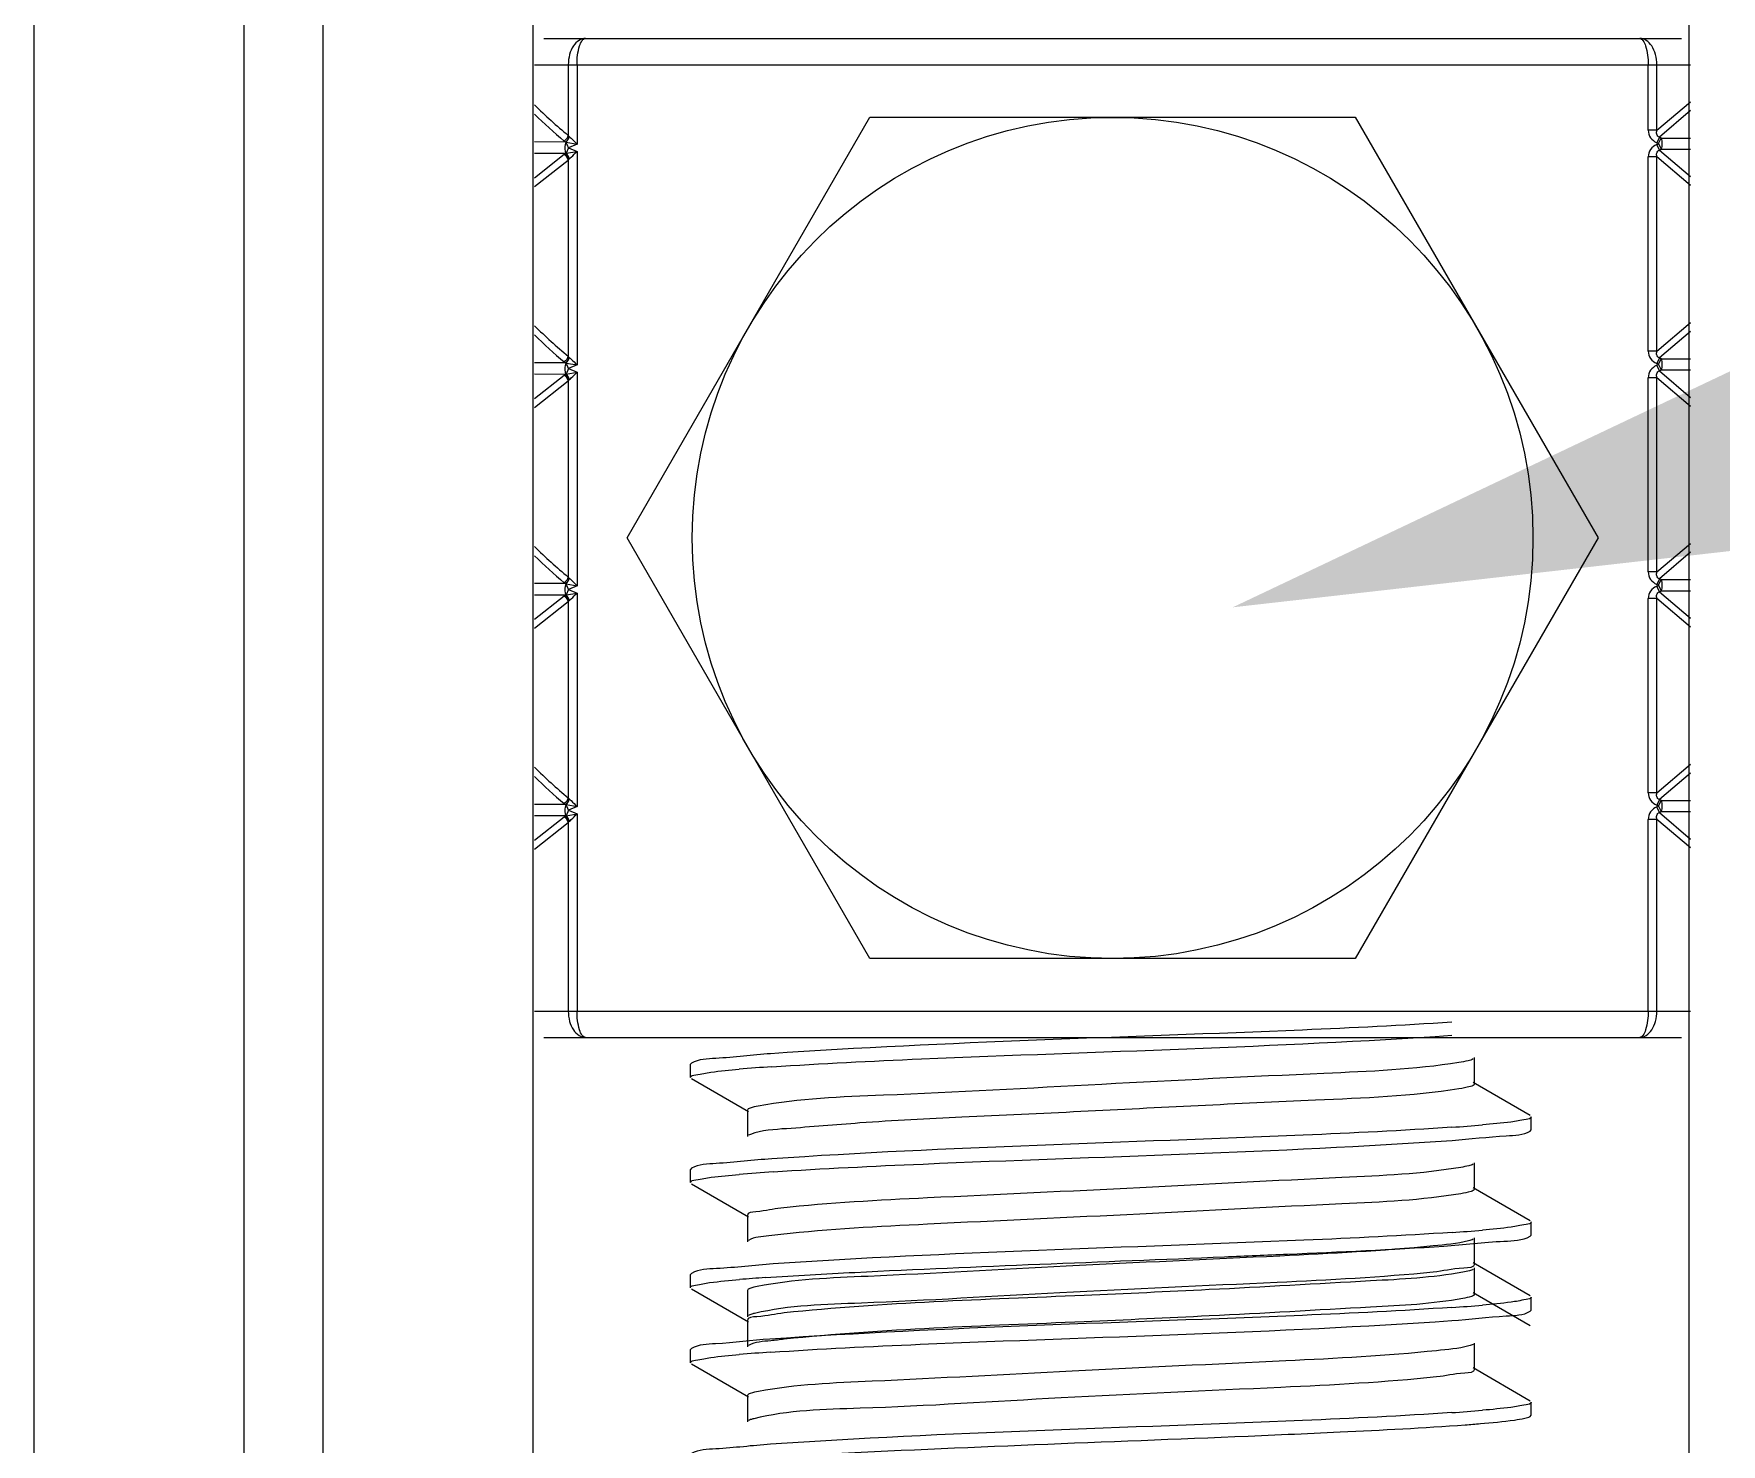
# Model space of a CAD drawing. Extents: x 4995099 to 5303443, y 4627657 to 4889583.
# Drawn here: x 5045631.6 to 5046109.6, y 4734473.8 to 4734873.1 of the extents above; entities that cross this region are included whole.
import ezdxf

# ---------------------------------------------------------------- set-up
doc = ezdxf.new("R2010")
doc.units = 0
doc.header["$LTSCALE"] = 1000
doc.header["$MEASUREMENT"] = 0
doc.layers.get('0').update_dxf_attribs({"color": 4, "linetype": 'CONTINUOUS'})

msp = doc.modelspace()

# ---------------------------------------------------------------- linework, layer by layer
at = {"linetype": 'Continuous'}
for p, q in [((5045631.61, 4737945.93), (5045631.61, 4732019.65)), ((5045691.14, 4737945.93), (5045691.14, 4732019.65)), ((5045713.46, 4737945.93), (5045713.46, 4732019.65)), ((5045773, 4737945.93), (5045773, 4732019.65)), ((5046100.42, 4737945.93), (5046100.42, 4732019.65)), ((5045776.08, 4734871.75), (5046098.28, 4734871.75)), ((5045773.47, 4734864.31), (5046100.89, 4734864.31)), ((5045783, 4734864.31), (5045783, 4734844.31)), ((5045785.48, 4734864.31), (5045785.48, 4734841.86)), ((5046088.88, 4734845.75), (5046088.88, 4734864.31)), ((5046091.36, 4734845.75), (5046091.36, 4734864.31)), ((5046091.36, 4734845.75), (5046100.89, 4734853.85)), ((5046100.89, 4734851.32), (5046092.05, 4734843.81)), ((5045799.7, 4734730.36), (5045868.44, 4734849.43)), ((5045868.44, 4734849.43), (5046005.92, 4734849.43)), ((5046005.92, 4734849.43), (5046074.67, 4734730.36)), ((5046091.36, 4734845.75), (5046088.88, 4734845.75)), ((5045782.22, 4734842.44), (5045773.47, 4734842.45)), ((5045782.37, 4734842.41), (5045782.22, 4734842.44)), ((5045782.41, 4734842.39), (5045785.48, 4734841.86)), ((5045783.21, 4734844.07), (5045783, 4734844.31)), ((5045785.48, 4734841.86), (5045783.1, 4734840.82)), ((5045783.3, 4734843.98), (5045783.21, 4734844.07)), ((5046092.05, 4734843.81), (5046091.3, 4734842.23)), ((5046091.83, 4734841.99), (5046091.3, 4734842.23)), ((5046091.3, 4734841.74), (5046091.83, 4734841.99)), ((5046092.05, 4734840.16), (5046091.3, 4734841.74)), ((5046091.83, 4734841.99), (5046092.57, 4734843.57)), ((5046091.83, 4734841.99), (5046092.57, 4734840.41)), ((5046092.57, 4734843.57), (5046092.05, 4734843.81)), ((5046092.57, 4734843.57), (5046100.89, 4734843.57)), ((5045782.17, 4734839.18), (5045773.47, 4734839.21)), ((5045773.47, 4734832.34), (5045781.86, 4734838.97)), ((5045773.47, 4734829.8), (5045783, 4734837.34)), ((5045782.17, 4734839.18), (5045782.36, 4734839.23)), ((5045782.36, 4734839.23), (5045782.42, 4734839.25)), ((5045783.1, 4734840.82), (5045782.42, 4734839.25)), ((5045782.42, 4734839.25), (5045785.48, 4734839.78)), ((5045783, 4734837.34), (5045783.18, 4734837.54)), ((5045783, 4734837.34), (5045783, 4734781.8)), ((5045783.1, 4734840.82), (5045785.48, 4734839.78)), ((5045783.18, 4734837.54), (5045783.28, 4734837.63)), ((5045783.28, 4734837.63), (5045783.34, 4734837.69)), ((5045785.48, 4734839.78), (5045785.48, 4734779.35)), ((5046091.36, 4734838.22), (5046088.88, 4734838.22)), ((5046088.88, 4734783.24), (5046088.88, 4734838.22)), ((5046091.36, 4734783.24), (5046091.36, 4734838.22)), ((5046100.89, 4734830.12), (5046091.36, 4734838.22)), ((5046092.05, 4734840.16), (5046092.57, 4734840.41)), ((5046092.05, 4734840.16), (5046100.89, 4734832.65)), ((5046092.57, 4734840.41), (5046100.89, 4734840.41)), ((5046091.36, 4734783.24), (5046100.89, 4734791.34)), ((5046100.89, 4734788.82), (5046092.05, 4734781.31)), ((5045782.22, 4734779.94), (5045773.47, 4734779.94)), ((5045782.37, 4734779.9), (5045782.22, 4734779.94)), ((5045782.41, 4734779.88), (5045785.48, 4734779.35)), ((5045783.21, 4734781.56), (5045783, 4734781.8)), ((5045785.48, 4734779.35), (5045783.1, 4734778.31)), ((5045783.3, 4734781.48), (5045783.21, 4734781.56)), ((5046091.36, 4734783.24), (5046088.88, 4734783.24)), ((5046092.05, 4734781.31), (5046091.3, 4734779.73)), ((5046091.83, 4734779.48), (5046091.3, 4734779.73)), ((5046091.3, 4734779.23), (5046091.83, 4734779.48)), ((5046092.05, 4734777.65), (5046091.3, 4734779.23)), ((5046091.83, 4734779.48), (5046092.57, 4734781.06)), ((5046091.83, 4734779.48), (5046092.57, 4734777.9)), ((5046092.57, 4734781.06), (5046092.05, 4734781.31)), ((5046092.57, 4734781.06), (5046100.89, 4734781.06)), ((5045782.17, 4734776.67), (5045773.47, 4734776.7)), ((5045773.47, 4734769.83), (5045781.86, 4734776.47)), ((5045773.47, 4734767.29), (5045783, 4734774.83)), ((5045782.17, 4734776.67), (5045782.36, 4734776.72)), ((5045782.36, 4734776.72), (5045782.42, 4734776.75)), ((5045783.1, 4734778.31), (5045782.42, 4734776.75)), ((5045782.42, 4734776.75), (5045785.48, 4734777.27)), ((5045783, 4734774.83), (5045783.18, 4734775.03)), ((5045783, 4734774.83), (5045783, 4734719.29)), ((5045783.1, 4734778.31), (5045785.48, 4734777.27)), ((5045783.18, 4734775.03), (5045783.28, 4734775.13)), ((5045783.28, 4734775.13), (5045783.34, 4734775.18)), ((5045785.48, 4734777.27), (5045785.48, 4734716.84)), ((5046091.36, 4734775.71), (5046088.88, 4734775.71)), ((5046088.88, 4734720.74), (5046088.88, 4734775.71)), ((5046091.36, 4734720.74), (5046091.36, 4734775.71)), ((5046100.89, 4734767.61), (5046091.36, 4734775.71)), ((5046092.05, 4734777.65), (5046092.57, 4734777.9)), ((5046092.05, 4734777.65), (5046100.89, 4734770.14)), ((5046092.57, 4734777.9), (5046100.89, 4734777.9)), ((5045868.44, 4734611.3), (5045799.7, 4734730.36)), ((5046074.67, 4734730.36), (5046005.92, 4734611.3)), ((5046091.36, 4734720.74), (5046100.89, 4734728.83)), ((5046100.89, 4734726.31), (5046092.05, 4734718.8)), ((5045782.22, 4734717.43), (5045773.47, 4734717.43)), ((5045782.37, 4734717.39), (5045782.22, 4734717.43)), ((5045782.41, 4734717.37), (5045785.48, 4734716.84)), ((5045783.21, 4734719.05), (5045783, 4734719.29)), ((5045785.48, 4734716.84), (5045783.1, 4734715.8)), ((5045783.3, 4734718.97), (5045783.21, 4734719.05)), ((5046091.36, 4734720.74), (5046088.88, 4734720.74)), ((5046092.05, 4734718.8), (5046091.3, 4734717.22)), ((5046091.83, 4734716.97), (5046091.3, 4734717.22)), ((5046091.3, 4734716.72), (5046091.83, 4734716.97)), ((5046092.05, 4734715.15), (5046091.3, 4734716.72)), ((5046091.83, 4734716.97), (5046092.57, 4734718.55)), ((5046091.83, 4734716.97), (5046092.57, 4734715.39)), ((5046092.57, 4734718.55), (5046092.05, 4734718.8)), ((5046092.57, 4734718.55), (5046100.89, 4734718.55)), ((5045782.17, 4734714.16), (5045773.47, 4734714.19)), ((5045773.47, 4734707.32), (5045781.86, 4734713.96)), ((5045773.47, 4734704.78), (5045783, 4734712.32)), ((5045782.17, 4734714.16), (5045782.36, 4734714.21)), ((5045782.36, 4734714.21), (5045782.42, 4734714.24)), ((5045783.1, 4734715.8), (5045782.42, 4734714.24)), ((5045782.42, 4734714.24), (5045785.48, 4734714.77)), ((5045783, 4734712.32), (5045783.18, 4734712.53)), ((5045783, 4734712.32), (5045783, 4734656.78)), ((5045783.1, 4734715.8), (5045785.48, 4734714.77)), ((5045783.18, 4734712.53), (5045783.28, 4734712.62)), ((5045783.28, 4734712.62), (5045783.34, 4734712.67)), ((5045785.48, 4734714.77), (5045785.48, 4734654.34)), ((5046091.36, 4734713.21), (5046088.88, 4734713.21)), ((5046088.88, 4734658.23), (5046088.88, 4734713.21)), ((5046091.36, 4734658.23), (5046091.36, 4734713.21)), ((5046100.89, 4734705.11), (5046091.36, 4734713.21)), ((5046092.05, 4734715.15), (5046092.57, 4734715.39)), ((5046092.05, 4734715.15), (5046100.89, 4734707.63)), ((5046092.57, 4734715.39), (5046100.89, 4734715.39)), ((5046091.36, 4734658.23), (5046100.89, 4734666.32)), ((5046100.89, 4734663.8), (5046092.05, 4734656.29)), ((5045782.22, 4734654.92), (5045773.47, 4734654.92)), ((5045782.37, 4734654.88), (5045782.22, 4734654.92)), ((5045782.41, 4734654.86), (5045785.48, 4734654.34)), ((5045783.21, 4734656.54), (5045783, 4734656.78)), ((5045783.3, 4734656.46), (5045783.21, 4734656.54)), ((5046091.36, 4734658.23), (5046088.88, 4734658.23)), ((5046092.05, 4734656.29), (5046091.3, 4734654.71)), ((5046091.83, 4734654.46), (5046091.3, 4734654.71)), ((5046091.83, 4734654.46), (5046092.57, 4734656.04)), ((5046092.57, 4734656.04), (5046092.05, 4734656.29)), ((5046092.57, 4734656.04), (5046100.89, 4734656.04)), ((5045782.17, 4734651.66), (5045773.47, 4734651.68)), ((5045773.47, 4734644.81), (5045781.86, 4734651.45)), ((5045773.47, 4734642.27), (5045783, 4734649.81)), ((5045782.17, 4734651.66), (5045782.36, 4734651.7)), ((5045782.36, 4734651.7), (5045782.42, 4734651.73)), ((5045783.1, 4734653.29), (5045782.42, 4734651.73)), ((5045782.42, 4734651.73), (5045785.48, 4734652.26)), ((5045783, 4734649.81), (5045783.18, 4734650.02)), ((5045783, 4734649.81), (5045783, 4734596.42)), ((5045785.48, 4734654.34), (5045783.1, 4734653.29)), ((5045783.1, 4734653.29), (5045785.48, 4734652.26)), ((5045783.18, 4734650.02), (5045783.28, 4734650.11)), ((5045783.28, 4734650.11), (5045783.34, 4734650.16)), ((5045785.48, 4734652.26), (5045785.48, 4734596.42)), ((5046091.36, 4734650.7), (5046088.88, 4734650.7)), ((5046088.88, 4734596.42), (5046088.88, 4734650.7)), ((5046091.3, 4734654.22), (5046091.83, 4734654.46)), ((5046092.05, 4734652.64), (5046091.3, 4734654.22)), ((5046091.36, 4734596.42), (5046091.36, 4734650.7)), ((5046100.89, 4734642.6), (5046091.36, 4734650.7)), ((5046091.83, 4734654.46), (5046092.57, 4734652.88)), ((5046092.05, 4734652.64), (5046092.57, 4734652.88)), ((5046092.05, 4734652.64), (5046100.89, 4734645.12)), ((5046092.57, 4734652.88), (5046100.89, 4734652.88)), ((5046005.92, 4734611.3), (5045868.44, 4734611.3)), ((5045773.47, 4734596.42), (5046100.89, 4734596.42)), ((5045776.08, 4734588.98), (5046098.28, 4734588.98)), ((5046039.66, 4734575.79), (5046039.66, 4734583.24)), ((5045817.93, 4734581.7), (5045817.64, 4734581.38)), ((5045817.64, 4734577.65), (5045817.64, 4734581.38)), ((5045817.64, 4734577.65), (5045817.64, 4734581.38)), ((5045817.93, 4734577.33), (5045834.08, 4734567.98)), ((5046055.49, 4734566.82), (5046039.34, 4734576.17)), ((5045833.76, 4734568.35), (5045833.76, 4734560.91)), ((5046055.77, 4734562.77), (5046055.77, 4734566.49)), ((5046055.77, 4734562.77), (5046055.77, 4734566.49)), ((5045834.6, 4734561.52), (5045834.08, 4734561.29)), ((5046055.49, 4734562.45), (5046055.77, 4734562.77)), ((5045817.93, 4734551.93), (5045817.64, 4734551.61)), ((5045817.64, 4734547.89), (5045817.64, 4734551.61)), ((5045817.64, 4734547.89), (5045817.64, 4734551.61)), ((5046039.66, 4734546.03), (5046039.66, 4734553.47)), ((5045817.93, 4734547.56), (5045834.08, 4734538.21)), ((5046055.49, 4734537.05), (5046039.34, 4734546.4)), ((5045833.76, 4734538.59), (5045833.76, 4734531.14)), ((5046055.77, 4734533.01), (5046055.77, 4734536.73)), ((5046055.77, 4734533.01), (5046055.77, 4734536.73)), ((5046039.66, 4734524.79), (5046039.66, 4734532.23)), ((5046055.49, 4734532.68), (5046055.77, 4734533.01)), ((5045817.93, 4734522.17), (5045817.64, 4734521.84)), ((5045817.64, 4734518.12), (5045817.64, 4734521.84)), ((5045817.64, 4734518.12), (5045817.64, 4734521.84)), ((5046055.49, 4734515.81), (5046039.34, 4734525.16)), ((5046039.66, 4734516.26), (5046039.66, 4734523.7)), ((5045817.93, 4734517.8), (5045834.08, 4734508.44)), ((5045833.76, 4734517.34), (5045833.76, 4734509.9)), ((5046055.49, 4734507.29), (5046039.34, 4734516.64)), ((5046055.49, 4734511.44), (5046055.77, 4734511.76)), ((5046055.77, 4734511.76), (5046055.77, 4734515.48)), ((5046055.77, 4734511.76), (5046055.77, 4734515.48)), ((5045833.76, 4734508.82), (5045833.76, 4734501.38)), ((5046039.66, 4734495.02), (5046039.66, 4734502.46)), ((5045817.93, 4734500.93), (5045817.64, 4734500.6)), ((5045817.64, 4734496.88), (5045817.64, 4734500.6)), ((5045817.64, 4734496.88), (5045817.64, 4734500.6)), ((5045817.93, 4734496.55), (5045834.08, 4734487.2)), ((5046055.49, 4734486.04), (5046039.34, 4734495.4)), ((5045833.76, 4734487.58), (5045833.76, 4734480.14)), ((5046055.77, 4734482), (5046055.77, 4734485.72)), ((5046055.77, 4734482), (5046055.77, 4734485.72)), ((5046055.49, 4734481.67), (5046055.77, 4734482))]:
    msp.add_line(p, q, dxfattribs=at)
msp.add_circle((5045937.18, 4734730.36), 119.06, dxfattribs=at)
for centre, radius, start, end in [((5045865.42, 4734944.87), 130.02, 224.9882, 230.6634), ((5045866.03, 4734943.67), 131.46, 225.2411, 230.1872), ((5045783.34, 4734844.47), 2.31, 230.2237, 240.9585), ((5045783.3, 4734837.15), 2.33, 119.1442, 128.3025), ((5045865.42, 4734882.36), 130.02, 224.9882, 230.6634), ((5045866.03, 4734881.16), 131.46, 225.2411, 230.1872), ((5045783.34, 4734781.96), 2.31, 230.2237, 240.9585), ((5045783.3, 4734774.64), 2.33, 119.1442, 128.3025), ((5045865.42, 4734819.85), 130.02, 224.9882, 230.6634), ((5045866.03, 4734818.65), 131.46, 225.2411, 230.1872), ((5045783.34, 4734719.45), 2.31, 230.2237, 240.9585), ((5045783.3, 4734712.13), 2.33, 119.1442, 128.3025), ((5045865.42, 4734757.35), 130.02, 224.9882, 230.6634), ((5045866.03, 4734756.14), 131.46, 225.2411, 230.1872), ((5045783.34, 4734656.94), 2.31, 230.2237, 240.9585), ((5045783.3, 4734649.62), 2.33, 119.1442, 128.3025), ((5045874.96, 4734061.98), 519.8, 93.7876, 94.8061), ((5045999.04, 4735074.85), 512.46, 273.8296, 274.8033), ((5045875.47, 4734025.79), 526.24, 93.7545, 94.8055), ((5045999.14, 4735043.88), 511.26, 273.8359, 274.8035), ((5045872.63, 4734031.59), 490.56, 93.9506, 94.8036), ((5045999.09, 4735023.21), 511.83, 273.8329, 274.8033), ((5045874.55, 4733986.4), 514.6, 93.8155, 94.8057), ((5045999.03, 4734994.2), 512.59, 273.8289, 274.8033)]:
    msp.add_arc(centre, radius, start, end, dxfattribs=at)
for points, knots in [([(5045787.87, 4734871.75), (5045787.24, 4734871.75), (5045785.85, 4734871.3), (5045784.27, 4734869.59), (5045783.24, 4734867.16), (5045783, 4734865.29), (5045783, 4734864.31)], [0, 0, 0, 0, 0.195972, 0.42512, 0.697797, 1, 1, 1, 1]), ([(5045785.48, 4734864.31), (5045785.48, 4734866.1), (5045785.74, 4734868.53), (5045786.7, 4734871.06), (5045787.52, 4734871.75), (5045787.87, 4734871.75)], [0, 0, 0, 0, 0.657525, 0.871922, 1, 1, 1, 1]), ([(5046086.49, 4734871.75), (5046086.84, 4734871.75), (5046087.67, 4734871.06), (5046088.62, 4734868.53), (5046088.88, 4734866.1), (5046088.88, 4734864.31)], [0, 0, 0, 0, 0.128078, 0.342475, 1, 1, 1, 1]), ([(5046091.36, 4734864.31), (5046091.36, 4734865.29), (5046091.12, 4734867.16), (5046090.09, 4734869.59), (5046088.52, 4734871.3), (5046087.13, 4734871.75), (5046086.49, 4734871.75)], [0, 0, 0, 0, 0.302203, 0.57488, 0.804028, 1, 1, 1, 1]), ([(5046088.88, 4734845.75), (5046088.88, 4734845.01), (5046089.39, 4734843.49), (5046090.63, 4734842.55), (5046091.3, 4734842.23)], [0, 0, 0, 0, 0.499355, 1, 1, 1, 1]), ([(5046092.05, 4734843.81), (5046091.69, 4734843.92), (5046091.11, 4734844.63), (5046091.28, 4734845.39), (5046091.36, 4734845.75)], [0, 0, 0, 0, 0.502447, 1, 1, 1, 1]), ([(5045782.39, 4734842.43), (5045782.28, 4734842.2), (5045781.94, 4734841.17), (5045782.01, 4734839.98), (5045782.36, 4734839.23)], [0, 0, 0, 0, 0.236634, 1, 1, 1, 1]), ([(5045783.1, 4734840.82), (5045783.03, 4734840.97), (5045782.8, 4734841.51), (5045782.52, 4734842.03), (5045782.39, 4734842.43)], [0, 0, 0, 0, 0.285481, 1, 1, 1, 1]), ([(5045783.3, 4734843.98), (5045783.47, 4734843.83), (5045784.21, 4734843.14), (5045784.93, 4734842.42), (5045785.48, 4734841.86)], [0, 0, 0, 0, 0.225254, 1, 1, 1, 1]), ([(5046091.3, 4734841.74), (5046090.63, 4734841.42), (5046089.39, 4734840.48), (5046088.88, 4734838.96), (5046088.88, 4734838.22)], [0, 0, 0, 0, 0.500643, 1, 1, 1, 1]), ([(5046092.57, 4734840.41), (5046092.8, 4734840.89), (5046092.96, 4734841.99), (5046092.8, 4734843.08), (5046092.57, 4734843.57)], [0, 0, 0, 0, 0.500048, 1, 1, 1, 1]), ([(5045783.34, 4734837.69), (5045783.51, 4734837.84), (5045784.23, 4734838.53), (5045784.94, 4734839.23), (5045785.48, 4734839.78)], [0, 0, 0, 0, 0.226794, 1, 1, 1, 1]), ([(5046091.36, 4734838.22), (5046091.28, 4734838.58), (5046091.11, 4734839.35), (5046091.69, 4734840.05), (5046092.05, 4734840.16)], [0, 0, 0, 0, 0.49632, 1, 1, 1, 1]), ([(5045782.39, 4734779.93), (5045782.28, 4734779.69), (5045781.94, 4734778.66), (5045782.01, 4734777.47), (5045782.36, 4734776.72)], [0, 0, 0, 0, 0.236634, 1, 1, 1, 1]), ([(5045783.1, 4734778.31), (5045783.03, 4734778.47), (5045782.8, 4734779), (5045782.52, 4734779.52), (5045782.39, 4734779.93)], [0, 0, 0, 0, 0.285481, 1, 1, 1, 1]), ([(5045783.3, 4734781.48), (5045783.47, 4734781.32), (5045784.21, 4734780.63), (5045784.93, 4734779.91), (5045785.48, 4734779.35)], [0, 0, 0, 0, 0.225254, 1, 1, 1, 1]), ([(5046088.88, 4734783.24), (5046088.88, 4734782.5), (5046089.39, 4734780.99), (5046090.63, 4734780.04), (5046091.3, 4734779.73)], [0, 0, 0, 0, 0.499355, 1, 1, 1, 1]), ([(5046091.3, 4734779.23), (5046090.63, 4734778.92), (5046089.39, 4734777.97), (5046088.88, 4734776.45), (5046088.88, 4734775.71)], [0, 0, 0, 0, 0.500643, 1, 1, 1, 1]), ([(5046092.05, 4734781.31), (5046091.69, 4734781.41), (5046091.11, 4734782.12), (5046091.28, 4734782.88), (5046091.36, 4734783.24)], [0, 0, 0, 0, 0.502447, 1, 1, 1, 1]), ([(5046092.57, 4734777.9), (5046092.8, 4734778.39), (5046092.96, 4734779.48), (5046092.8, 4734780.57), (5046092.57, 4734781.06)], [0, 0, 0, 0, 0.500048, 1, 1, 1, 1]), ([(5045783.34, 4734775.18), (5045783.51, 4734775.33), (5045784.23, 4734776.02), (5045784.94, 4734776.72), (5045785.48, 4734777.27)], [0, 0, 0, 0, 0.226794, 1, 1, 1, 1]), ([(5046091.36, 4734775.71), (5046091.28, 4734776.07), (5046091.11, 4734776.84), (5046091.69, 4734777.55), (5046092.05, 4734777.65)], [0, 0, 0, 0, 0.49632, 1, 1, 1, 1]), ([(5045782.39, 4734717.42), (5045782.28, 4734717.19), (5045781.94, 4734716.15), (5045782.01, 4734714.96), (5045782.36, 4734714.21)], [0, 0, 0, 0, 0.236634, 1, 1, 1, 1]), ([(5045783.1, 4734715.8), (5045783.03, 4734715.96), (5045782.8, 4734716.5), (5045782.52, 4734717.02), (5045782.39, 4734717.42)], [0, 0, 0, 0, 0.285481, 1, 1, 1, 1]), ([(5045783.3, 4734718.97), (5045783.47, 4734718.82), (5045784.21, 4734718.12), (5045784.93, 4734717.4), (5045785.48, 4734716.84)], [0, 0, 0, 0, 0.225254, 1, 1, 1, 1]), ([(5046088.88, 4734720.74), (5046088.88, 4734720), (5046089.39, 4734718.48), (5046090.63, 4734717.53), (5046091.3, 4734717.22)], [0, 0, 0, 0, 0.499355, 1, 1, 1, 1]), ([(5046091.3, 4734716.72), (5046090.63, 4734716.41), (5046089.39, 4734715.46), (5046088.88, 4734713.95), (5046088.88, 4734713.21)], [0, 0, 0, 0, 0.500643, 1, 1, 1, 1]), ([(5046092.05, 4734718.8), (5046091.69, 4734718.9), (5046091.11, 4734719.61), (5046091.28, 4734720.38), (5046091.36, 4734720.74)], [0, 0, 0, 0, 0.502447, 1, 1, 1, 1]), ([(5046092.57, 4734715.39), (5046092.8, 4734715.88), (5046092.96, 4734716.97), (5046092.8, 4734718.07), (5046092.57, 4734718.55)], [0, 0, 0, 0, 0.500048, 1, 1, 1, 1]), ([(5045783.34, 4734712.67), (5045783.51, 4734712.82), (5045784.23, 4734713.51), (5045784.94, 4734714.22), (5045785.48, 4734714.77)], [0, 0, 0, 0, 0.226794, 1, 1, 1, 1]), ([(5046091.36, 4734713.21), (5046091.28, 4734713.57), (5046091.11, 4734714.33), (5046091.69, 4734715.04), (5046092.05, 4734715.15)], [0, 0, 0, 0, 0.49632, 1, 1, 1, 1]), ([(5045782.39, 4734654.91), (5045782.28, 4734654.68), (5045781.94, 4734653.64), (5045782.01, 4734652.45), (5045782.36, 4734651.7)], [0, 0, 0, 0, 0.236634, 1, 1, 1, 1]), ([(5045783.1, 4734653.29), (5045783.03, 4734653.45), (5045782.8, 4734653.99), (5045782.52, 4734654.51), (5045782.39, 4734654.91)], [0, 0, 0, 0, 0.285481, 1, 1, 1, 1]), ([(5045783.3, 4734656.46), (5045783.47, 4734656.31), (5045784.21, 4734655.61), (5045784.93, 4734654.89), (5045785.48, 4734654.34)], [0, 0, 0, 0, 0.225254, 1, 1, 1, 1]), ([(5046088.88, 4734658.23), (5046088.88, 4734657.49), (5046089.39, 4734655.97), (5046090.63, 4734655.03), (5046091.3, 4734654.71)], [0, 0, 0, 0, 0.499355, 1, 1, 1, 1]), ([(5046092.05, 4734656.29), (5046091.69, 4734656.4), (5046091.11, 4734657.1), (5046091.28, 4734657.87), (5046091.36, 4734658.23)], [0, 0, 0, 0, 0.502447, 1, 1, 1, 1]), ([(5046092.57, 4734652.88), (5046092.8, 4734653.37), (5046092.96, 4734654.46), (5046092.8, 4734655.56), (5046092.57, 4734656.04)], [0, 0, 0, 0, 0.500048, 1, 1, 1, 1]), ([(5045783.34, 4734650.16), (5045783.51, 4734650.31), (5045784.23, 4734651), (5045784.94, 4734651.71), (5045785.48, 4734652.26)], [0, 0, 0, 0, 0.226794, 1, 1, 1, 1]), ([(5046091.3, 4734654.22), (5046090.63, 4734653.9), (5046089.39, 4734652.96), (5046088.88, 4734651.44), (5046088.88, 4734650.7)], [0, 0, 0, 0, 0.500643, 1, 1, 1, 1]), ([(5046091.36, 4734650.7), (5046091.28, 4734651.06), (5046091.11, 4734651.82), (5046091.69, 4734652.53), (5046092.05, 4734652.64)], [0, 0, 0, 0, 0.49632, 1, 1, 1, 1]), ([(5045783, 4734596.42), (5045783, 4734595.44), (5045783.24, 4734593.57), (5045784.27, 4734591.14), (5045785.85, 4734589.43), (5045787.24, 4734588.98), (5045787.87, 4734588.98)], [0, 0, 0, 0, 0.302203, 0.57488, 0.804028, 1, 1, 1, 1]), ([(5045787.87, 4734588.98), (5045787.52, 4734588.98), (5045786.7, 4734589.67), (5045785.74, 4734592.2), (5045785.48, 4734594.62), (5045785.48, 4734596.42)], [0, 0, 0, 0, 0.128078, 0.342475, 1, 1, 1, 1]), ([(5046033.26, 4734593.3), (5046019.19, 4734592.34), (5045954.87, 4734589.24), (5045890.48, 4734587.75), (5045840.32, 4734584.35)], [0, 0, 0, 0, 0.219101, 1, 1, 1, 1]), ([(5046088.88, 4734596.42), (5046088.88, 4734594.62), (5046088.62, 4734592.2), (5046087.67, 4734589.67), (5046086.84, 4734588.98), (5046086.49, 4734588.98)], [0, 0, 0, 0, 0.657525, 0.871922, 1, 1, 1, 1]), ([(5046086.49, 4734588.98), (5046087.13, 4734588.98), (5046088.52, 4734589.43), (5046090.09, 4734591.14), (5046091.12, 4734593.57), (5046091.36, 4734595.44), (5046091.36, 4734596.42)], [0, 0, 0, 0, 0.195972, 0.42512, 0.697797, 1, 1, 1, 1]), ([(5045840.62, 4734580.65), (5045854.74, 4734581.6), (5045918.96, 4734584.68), (5045983.25, 4734586.18), (5046033.27, 4734589.58)], [0, 0, 0, 0, 0.220145, 1, 1, 1, 1]), ([(5045840.32, 4734584.35), (5045835.14, 4734584), (5045827.87, 4734582.99), (5045819.95, 4734582.86), (5045817.93, 4734581.7)], [0, 0, 0, 0, 0.690488, 1, 1, 1, 1]), ([(5046039.33, 4734582.86), (5046038.89, 4734582.6), (5046037.51, 4734582.24), (5046036.14, 4734581.99), (5046035.27, 4734581.85)], [0, 0, 0, 0, 0.367273, 1, 1, 1, 1]), ([(5045817.64, 4734577.65), (5045817.64, 4734578.2), (5045820.52, 4734578.55), (5045821.97, 4734578.95), (5045823.42, 4734579.14)], [0, 0, 0, 0, 0.271407, 1, 1, 1, 1]), ([(5046035.27, 4734581.85), (5046022.65, 4734579.84), (5045988.8, 4734578.48), (5045934.48, 4734575.76), (5045881.12, 4734572.76), (5045848.45, 4734571.73), (5045836.79, 4734569.5)], [0, 0, 0, 0, 0.192752, 0.509476, 0.820909, 1, 1, 1, 1]), ([(5046035.27, 4734574.41), (5046021.85, 4734572.27), (5045986.01, 4734570.95), (5045939.11, 4734568.45), (5045896.11, 4734566.43), (5045868.23, 4734565.11), (5045848.4, 4734563.3), (5045837.85, 4734562.69), (5045834.6, 4734561.52)], [0, 0, 0, 0, 0.202669, 0.533226, 0.70113, 0.845024, 0.948509, 1, 1, 1, 1]), ([(5046039.66, 4734575.79), (5046039.66, 4734575.36), (5046037.56, 4734574.87), (5046036.37, 4734574.58), (5046035.27, 4734574.41)], [0, 0, 0, 0, 0.280154, 1, 1, 1, 1]), ([(5045836.79, 4734569.5), (5045836.02, 4734569.36), (5045835.15, 4734569.16), (5045833.76, 4734568.67), (5045833.76, 4734568.35)], [0, 0, 0, 0, 0.71086, 1, 1, 1, 1]), ([(5046055.77, 4734566.49), (5046055.77, 4734565.95), (5046052.91, 4734565.59), (5046051.46, 4734565.2), (5046050.02, 4734565.01)], [0, 0, 0, 0, 0.271495, 1, 1, 1, 1]), ([(5046033.27, 4734563.53), (5046019.24, 4734562.58), (5045955.02, 4734559.48), (5045890.73, 4734557.98), (5045840.62, 4734554.6)], [0, 0, 0, 0, 0.21884, 1, 1, 1, 1]), ([(5045841.01, 4734550.91), (5045855.16, 4734551.85), (5045919.27, 4734554.93), (5045983.46, 4734556.42), (5046033.34, 4734559.82)], [0, 0, 0, 0, 0.220917, 1, 1, 1, 1]), ([(5046033.34, 4734559.82), (5046038.47, 4734560.16), (5046045.66, 4734561.16), (5046053.49, 4734561.3), (5046055.49, 4734562.45)], [0, 0, 0, 0, 0.690253, 1, 1, 1, 1]), ([(5045840.62, 4734554.6), (5045835.37, 4734554.25), (5045828, 4734553.23), (5045819.97, 4734553.11), (5045817.93, 4734551.93)], [0, 0, 0, 0, 0.690736, 1, 1, 1, 1]), ([(5045817.64, 4734547.89), (5045817.64, 4734548.44), (5045820.56, 4734548.79), (5045822.03, 4734549.19), (5045823.5, 4734549.38)], [0, 0, 0, 0, 0.271179, 1, 1, 1, 1]), ([(5046035.85, 4734552.18), (5046024.73, 4734550.28), (5045994.28, 4734549.02), (5045943.96, 4734546.26), (5045890.97, 4734543.87), (5045857.04, 4734542.15), (5045843.25, 4734540.64)], [0, 0, 0, 0, 0.175288, 0.472203, 0.784406, 1, 1, 1, 1]), ([(5046039.33, 4734553.09), (5046038.94, 4734552.87), (5046037.76, 4734552.54), (5046036.59, 4734552.3), (5046035.85, 4734552.18)], [0, 0, 0, 0, 0.373528, 1, 1, 1, 1]), ([(5046035.85, 4734544.73), (5046024.73, 4734542.84), (5045994.28, 4734541.58), (5045943.96, 4734538.82), (5045890.97, 4734536.43), (5045857.04, 4734534.71), (5045843.25, 4734533.2)], [0, 0, 0, 0, 0.175288, 0.472203, 0.784406, 1, 1, 1, 1]), ([(5046039.66, 4734546.03), (5046039.66, 4734545.64), (5046037.86, 4734545.15), (5046036.81, 4734544.9), (5046035.85, 4734544.73)], [0, 0, 0, 0, 0.283524, 1, 1, 1, 1]), ([(5045843.25, 4734540.64), (5045840.88, 4734540.38), (5045838.61, 4734539.68), (5045833.75, 4734539.46), (5045833.76, 4734538.59)], [0, 0, 0, 0, 0.732764, 1, 1, 1, 1]), ([(5046055.77, 4734536.73), (5046055.77, 4734536.19), (5046052.92, 4734535.83), (5046051.48, 4734535.44), (5046050.04, 4734535.25)], [0, 0, 0, 0, 0.27155, 1, 1, 1, 1]), ([(5045843.25, 4734533.2), (5045842.1, 4734533.07), (5045839.06, 4734532.61), (5045835.77, 4734532.5), (5045834.08, 4734531.52)], [0, 0, 0, 0, 0.371684, 1, 1, 1, 1]), ([(5046033.34, 4734533.77), (5046019.36, 4734532.82), (5045955.25, 4734529.73), (5045891.06, 4734528.21), (5045841.01, 4734524.86)], [0, 0, 0, 0, 0.218398, 1, 1, 1, 1]), ([(5046039.34, 4734531.85), (5046038.93, 4734531.61), (5046035.17, 4734530.6), (5046031.36, 4734530.28), (5046028.01, 4734529.95)], [0, 0, 0, 0, 0.122947, 1, 1, 1, 1]), ([(5046030.98, 4734529.89), (5046036.66, 4734530.26), (5046044.61, 4734531.36), (5046053.29, 4734531.42), (5046055.49, 4734532.68)], [0, 0, 0, 0, 0.692027, 1, 1, 1, 1]), ([(5046028.01, 4734529.95), (5046013.57, 4734528.51), (5045978.87, 4734526.73), (5045925.47, 4734524.43), (5045876.22, 4734521.51), (5045846.85, 4734520.51), (5045836.53, 4734518.45)], [0, 0, 0, 0, 0.227021, 0.543037, 0.835394, 1, 1, 1, 1]), ([(5045838.83, 4734520.99), (5045847.27, 4734521.58), (5045890.62, 4734523.92), (5045934, 4734525.42), (5045968.92, 4734526.86)], [0, 0, 0, 0, 0.194747, 1, 1, 1, 1]), ([(5045968.92, 4734526.86), (5045974.86, 4734527.11), (5045995.55, 4734527.99), (5046016.24, 4734528.93), (5046030.98, 4734529.89)], [0, 0, 0, 0, 0.286991, 1, 1, 1, 1]), ([(5045841.01, 4734524.86), (5045835.66, 4734524.5), (5045828.18, 4734523.47), (5045820.01, 4734523.36), (5045817.93, 4734522.17)], [0, 0, 0, 0, 0.691038, 1, 1, 1, 1]), ([(5046028.01, 4734522.51), (5046013.31, 4734521.05), (5045978.03, 4734519.24), (5045923.96, 4734517), (5045874.78, 4734513.81), (5045845.64, 4734513.15), (5045835.77, 4734510.84)], [0, 0, 0, 0, 0.230195, 0.549984, 0.842214, 1, 1, 1, 1]), ([(5046036.39, 4734522.51), (5046027.79, 4734520.92), (5046003.72, 4734519.75), (5045979.81, 4734518.29), (5045964.57, 4734517.56)], [0, 0, 0, 0, 0.364269, 1, 1, 1, 1]), ([(5046039.66, 4734524.79), (5046039.66, 4734523.73), (5046033.65, 4734523.69), (5046030.92, 4734522.8), (5046028.01, 4734522.51)], [0, 0, 0, 0, 0.265303, 1, 1, 1, 1]), ([(5046039.33, 4734523.33), (5046039, 4734523.13), (5046038, 4734522.83), (5046037.01, 4734522.62), (5046036.39, 4734522.51)], [0, 0, 0, 0, 0.380472, 1, 1, 1, 1]), ([(5045817.64, 4734518.12), (5045817.64, 4734518.63), (5045820.32, 4734519.01), (5045821.69, 4734519.37), (5045823.05, 4734519.56)], [0, 0, 0, 0, 0.272497, 1, 1, 1, 1]), ([(5045836.53, 4734518.45), (5045835.83, 4734518.31), (5045835.01, 4734518.12), (5045833.76, 4734517.64), (5045833.76, 4734517.34)], [0, 0, 0, 0, 0.707546, 1, 1, 1, 1]), ([(5045964.57, 4734517.56), (5045952.74, 4734516.99), (5045912.6, 4734515.03), (5045872.35, 4734513.93), (5045844.14, 4734510.97)], [0, 0, 0, 0, 0.294359, 1, 1, 1, 1]), ([(5046039.66, 4734516.26), (5046039.66, 4734515.92), (5046038.15, 4734515.43), (5046037.21, 4734515.22), (5046036.39, 4734515.06)], [0, 0, 0, 0, 0.287487, 1, 1, 1, 1]), ([(5046033.31, 4734512.53), (5046019.21, 4734511.57), (5045954.81, 4734508.46), (5045890.33, 4734506.98), (5045840.1, 4734503.56)], [0, 0, 0, 0, 0.219186, 1, 1, 1, 1]), ([(5046036.39, 4734515.06), (5046027.79, 4734513.48), (5046003.72, 4734512.31), (5045979.81, 4734510.85), (5045964.57, 4734510.12)], [0, 0, 0, 0, 0.364269, 1, 1, 1, 1]), ([(5046033.26, 4734508.8), (5046038.41, 4734509.15), (5046045.62, 4734510.15), (5046053.48, 4734510.28), (5046055.49, 4734511.44)], [0, 0, 0, 0, 0.690318, 1, 1, 1, 1]), ([(5046055.77, 4734515.48), (5046055.77, 4734514.94), (5046052.92, 4734514.59), (5046051.47, 4734514.19), (5046050.03, 4734514.01)], [0, 0, 0, 0, 0.271522, 1, 1, 1, 1]), ([(5045844.14, 4734510.97), (5045841.55, 4734510.69), (5045839.08, 4734509.92), (5045833.75, 4734509.77), (5045833.76, 4734508.82)], [0, 0, 0, 0, 0.733679, 1, 1, 1, 1]), ([(5045835.77, 4734510.84), (5045835.43, 4734510.76), (5045834.85, 4734510.61), (5045834.29, 4734510.4), (5045834.09, 4734510.28)], [0, 0, 0, 0, 0.595252, 1, 1, 1, 1]), ([(5045840.3, 4734499.85), (5045854.41, 4734500.81), (5045918.73, 4734503.9), (5045983.13, 4734505.39), (5046033.26, 4734508.8)], [0, 0, 0, 0, 0.219537, 1, 1, 1, 1]), ([(5045964.57, 4734510.12), (5045952.74, 4734509.55), (5045912.6, 4734507.58), (5045872.35, 4734506.49), (5045844.14, 4734503.52)], [0, 0, 0, 0, 0.294359, 1, 1, 1, 1]), ([(5045840.1, 4734503.56), (5045834.97, 4734503.21), (5045827.77, 4734502.21), (5045819.93, 4734502.08), (5045817.93, 4734500.93)], [0, 0, 0, 0, 0.690304, 1, 1, 1, 1]), ([(5045844.14, 4734503.52), (5045842.87, 4734503.39), (5045839.54, 4734502.9), (5045835.93, 4734502.83), (5045834.08, 4734501.76)], [0, 0, 0, 0, 0.373733, 1, 1, 1, 1]), ([(5046039.34, 4734502.08), (5046038.95, 4734501.86), (5046035.52, 4734500.9), (5046032.02, 4734500.6), (5046028.95, 4734500.28)], [0, 0, 0, 0, 0.125114, 1, 1, 1, 1]), ([(5045817.64, 4734496.88), (5045817.64, 4734497.42), (5045820.49, 4734497.78), (5045821.93, 4734498.17), (5045823.36, 4734498.35)], [0, 0, 0, 0, 0.271566, 1, 1, 1, 1]), ([(5046028.95, 4734500.28), (5046014.75, 4734498.81), (5045980.3, 4734497.05), (5045926.98, 4734494.71), (5045877.27, 4734491.84), (5045847.46, 4734490.75), (5045836.85, 4734488.74)], [0, 0, 0, 0, 0.22252, 0.537346, 0.83163, 1, 1, 1, 1]), ([(5046028.95, 4734492.84), (5046014.3, 4734491.32), (5045978.82, 4734489.52), (5045924.31, 4734487.28), (5045874.73, 4734483.93), (5045845.32, 4734483.47), (5045835.52, 4734481.01)], [0, 0, 0, 0, 0.22805, 0.549566, 0.843677, 1, 1, 1, 1]), ([(5046039.66, 4734495.02), (5046039.66, 4734494.04), (5046034.16, 4734493.92), (5046031.63, 4734493.12), (5046028.95, 4734492.84)], [0, 0, 0, 0, 0.266019, 1, 1, 1, 1]), ([(5045836.85, 4734488.74), (5045836.07, 4734488.59), (5045835.18, 4734488.39), (5045833.76, 4734487.9), (5045833.76, 4734487.58)], [0, 0, 0, 0, 0.710787, 1, 1, 1, 1]), ([(5046033.26, 4734482.76), (5046019.19, 4734481.8), (5045954.87, 4734478.7), (5045890.47, 4734477.21), (5045840.3, 4734473.81)], [0, 0, 0, 0, 0.219112, 1, 1, 1, 1]), ([(5046055.77, 4734485.72), (5046055.77, 4734485.17), (5046052.91, 4734484.82), (5046051.46, 4734484.43), (5046050.02, 4734484.24)], [0, 0, 0, 0, 0.27149, 1, 1, 1, 1]), ([(5045835.52, 4734481.01), (5045835.23, 4734480.94), (5045834.74, 4734480.81), (5045834.27, 4734480.62), (5045834.09, 4734480.51)], [0, 0, 0, 0, 0.587983, 1, 1, 1, 1]), ([(5045986.87, 4734476.62), (5045991.78, 4734476.83), (5046008.52, 4734477.6), (5046025.26, 4734478.43), (5046037.06, 4734479.3)], [0, 0, 0, 0, 0.293781, 1, 1, 1, 1]), ([(5046037.06, 4734479.3), (5046038.49, 4734479.41), (5046043.14, 4734479.78), (5046047.8, 4734480.2), (5046051, 4734480.65)], [0, 0, 0, 0, 0.307477, 1, 1, 1, 1]), ([(5046051, 4734480.65), (5046051.98, 4734480.79), (5046053.48, 4734481.05), (5046055.01, 4734481.4), (5046055.49, 4734481.67)], [0, 0, 0, 0, 0.642632, 1, 1, 1, 1]), ([(5045840.3, 4734473.81), (5045835.12, 4734473.45), (5045827.86, 4734472.45), (5045819.95, 4734472.32), (5045817.93, 4734471.16)], [0, 0, 0, 0, 0.690474, 1, 1, 1, 1]), ([(5045836.97, 4734469.85), (5045846.63, 4734470.55), (5045896.58, 4734473.2), (5045946.57, 4734474.85), (5045986.87, 4734476.62)], [0, 0, 0, 0, 0.19365, 1, 1, 1, 1])]:
    msp.add_open_spline(points, degree=3, knots=knots, dxfattribs=at)
for points in [[(5045783, 4734844.31), (5045782.84, 4734843.67), (5045782.4, 4734843.06), (5045781.86, 4734842.69)], [(5045783.21, 4734844.07), (5045783.07, 4734843.45), (5045782.7, 4734842.85), (5045782.22, 4734842.44)], [(5045782.37, 4734842.41), (5045782.81, 4734842.83), (5045783.17, 4734843.39), (5045783.3, 4734843.98)], [(5045783, 4734837.34), (5045782.85, 4734837.98), (5045782.41, 4734838.6), (5045781.86, 4734838.97)], [(5045783.18, 4734837.54), (5045783.04, 4734838.17), (5045782.67, 4734838.78), (5045782.17, 4734839.18)], [(5045783.28, 4734837.63), (5045783.15, 4734838.23), (5045782.82, 4734838.82), (5045782.36, 4734839.23)], [(5045783.34, 4734837.69), (5045783.19, 4734838.28), (5045782.86, 4734838.85), (5045782.42, 4734839.25)], [(5045783, 4734781.8), (5045782.84, 4734781.16), (5045782.4, 4734780.55), (5045781.86, 4734780.18)], [(5045783.21, 4734781.56), (5045783.07, 4734780.94), (5045782.7, 4734780.34), (5045782.22, 4734779.94)], [(5045782.37, 4734779.9), (5045782.81, 4734780.32), (5045783.17, 4734780.88), (5045783.3, 4734781.48)], [(5045783, 4734774.83), (5045782.85, 4734775.48), (5045782.41, 4734776.09), (5045781.86, 4734776.47)], [(5045783.18, 4734775.03), (5045783.04, 4734775.66), (5045782.67, 4734776.27), (5045782.17, 4734776.67)], [(5045783.28, 4734775.13), (5045783.15, 4734775.72), (5045782.82, 4734776.31), (5045782.36, 4734776.72)], [(5045783.34, 4734775.18), (5045783.19, 4734775.77), (5045782.86, 4734776.34), (5045782.42, 4734776.74)], [(5045783, 4734719.29), (5045782.84, 4734718.65), (5045782.4, 4734718.05), (5045781.86, 4734717.67)], [(5045783.21, 4734719.05), (5045783.07, 4734718.43), (5045782.7, 4734717.83), (5045782.22, 4734717.43)], [(5045782.37, 4734717.39), (5045782.81, 4734717.81), (5045783.17, 4734718.37), (5045783.3, 4734718.97)], [(5045783, 4734712.32), (5045782.85, 4734712.97), (5045782.41, 4734713.58), (5045781.86, 4734713.96)], [(5045783.18, 4734712.53), (5045783.04, 4734713.15), (5045782.67, 4734713.76), (5045782.17, 4734714.16)], [(5045783.28, 4734712.62), (5045783.15, 4734713.21), (5045782.82, 4734713.8), (5045782.36, 4734714.21)], [(5045783.34, 4734712.67), (5045783.19, 4734713.26), (5045782.86, 4734713.83), (5045782.42, 4734714.24)], [(5045783, 4734656.78), (5045782.84, 4734656.14), (5045782.4, 4734655.54), (5045781.86, 4734655.16)], [(5045783.21, 4734656.54), (5045783.07, 4734655.92), (5045782.7, 4734655.32), (5045782.22, 4734654.92)], [(5045782.37, 4734654.88), (5045782.81, 4734655.3), (5045783.17, 4734655.86), (5045783.3, 4734656.46)], [(5045783, 4734649.81), (5045782.85, 4734650.46), (5045782.41, 4734651.07), (5045781.86, 4734651.45)], [(5045783.18, 4734650.02), (5045783.04, 4734650.64), (5045782.67, 4734651.25), (5045782.17, 4734651.66)], [(5045783.28, 4734650.11), (5045783.15, 4734650.71), (5045782.82, 4734651.29), (5045782.36, 4734651.7)], [(5045783.34, 4734650.16), (5045783.19, 4734650.75), (5045782.86, 4734651.32), (5045782.42, 4734651.73)], [(5045823.42, 4734579.14), (5045826.07, 4734579.48), (5045828.74, 4734579.73), (5045831.41, 4734579.95)], [(5046050.02, 4734565.01), (5046047.34, 4734564.67), (5046044.65, 4734564.42), (5046041.96, 4734564.19)], [(5045823.5, 4734549.38), (5045826.12, 4734549.72), (5045828.75, 4734549.96), (5045831.38, 4734550.19)], [(5046050.04, 4734535.25), (5046047.35, 4734534.9), (5046044.65, 4734534.65), (5046041.95, 4734534.42)], [(5045823.05, 4734519.56), (5045825.87, 4734519.93), (5045828.71, 4734520.19), (5045831.55, 4734520.43)], [(5046050.03, 4734514.01), (5046047.35, 4734513.66), (5046044.65, 4734513.41), (5046041.95, 4734513.18)], [(5045823.36, 4734498.35), (5045826.05, 4734498.7), (5045828.74, 4734498.95), (5045831.43, 4734499.18)], [(5046050.02, 4734484.24), (5046047.34, 4734483.89), (5046044.65, 4734483.64), (5046041.96, 4734483.41)]]:
    msp.add_open_spline(points, degree=3, dxfattribs=at)
msp.add_solid([(5046172.68, 4734733.5), (5045971.21, 4734710.72), (5046154.4, 4734797.61)])

doc.saveas('drawing.dxf')
